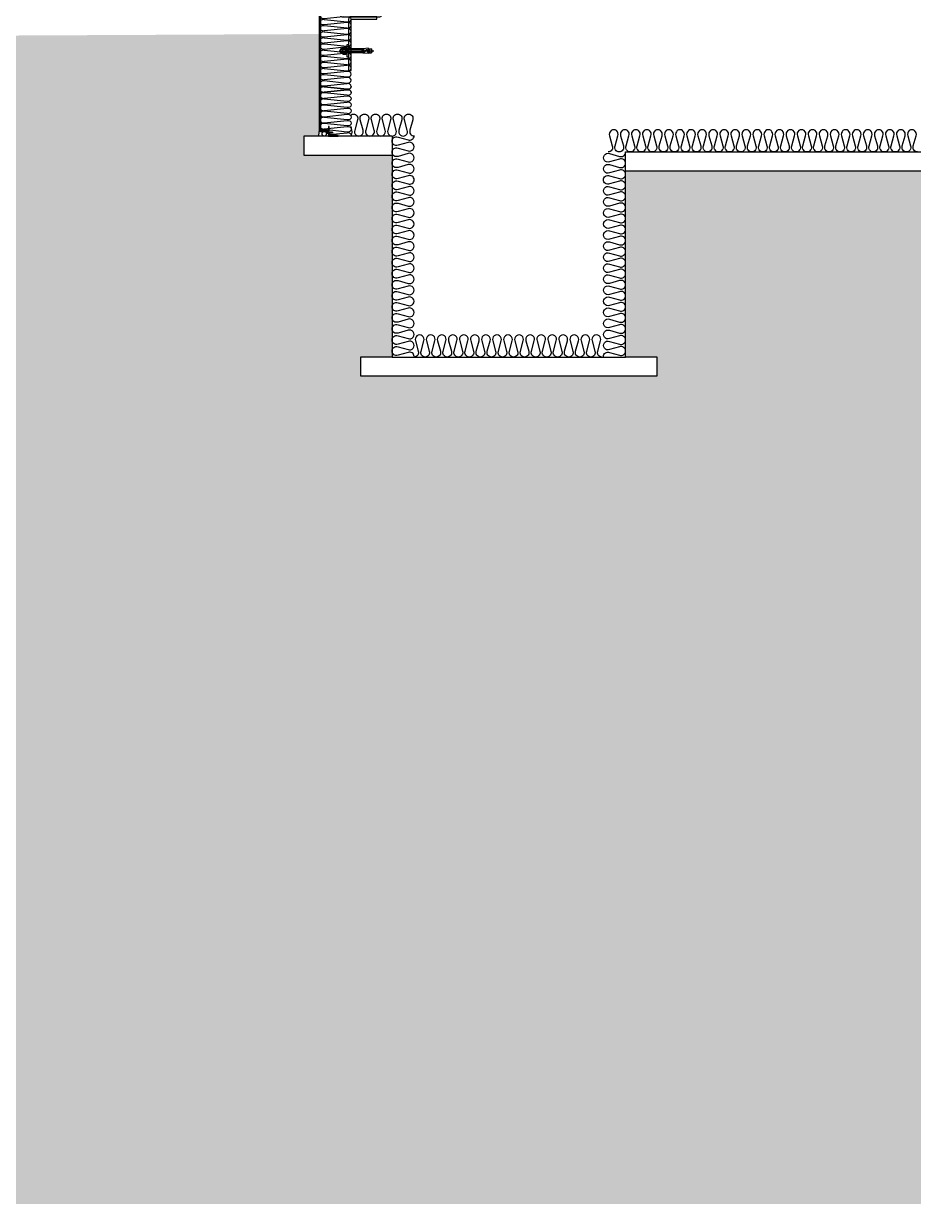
# Model space of a CAD drawing. Header units: millimetres. Extents: x 19868 to 801382, y -4805 to 85279.
# Drawn here: x 506600 to 509421, y 31149 to 34866 of the extents above; entities that cross this region are included whole.
import ezdxf

# ---------------------------------------------------------------- set-up
doc = ezdxf.new("R2010")
doc.units = ezdxf.units.MM
doc.header["$LTSCALE"] = 250
for name, pattern in [('CENTER', [50.8, 31.75, -6.35, 6.35, -6.35]), ('HIDDEN', [9.525, 6.35, -3.175]), ('HIDDEN2', [4.7625, 3.175, -1.5875])]:
    doc.linetypes.add(name, pattern=pattern)
for name, color, linetype in [('0-Sheet', 7, 'Continuous'), ('A-ETC-8', 8, 'Continuous'), ('A-FIN', 6, 'Continuous'), ('A-버림CONC', 4, 'Continuous'), ('EXTRUSION', 7, 'Continuous'), ('fastener', 1, 'Continuous'), ('ISL', 251, 'Continuous'), ('S-TEEL', 4, 'Continuous'), ('SCREW', 1, 'Continuous'), ('SEALANT', 252, 'Continuous'), ('지반', 254, 'Continuous')]:
    doc.layers.add(name, color=color, linetype=linetype)

# ---------------------------------------------------------------- blocks, each defined once
blk = doc.blocks.new('PH-4-16')
at = {"layer": 'SCREW'}
for p, q in [((-1.5, 0), (-1.5, -1)), ((1.5, 0), (1.5, -1.6)), ((0.1, -0.9), (-2, -1.2)), ((-2, -1.2), (-1.5, -1)), ((0.1, -1), (-2, -1.3)), ((-2, -1.3), (-1.5, -1.5)), ((2, -1.8), (-2, -2.4)), ((-2, -2.4), (-1.5, -2.2)), ((-2, -2.5), (-1.5, -2.7)), ((2, -3), (-2, -3.7)), ((-2, -3.6), (-1.5, -3.5)), ((-2, -3.8), (-1.5, -4)), ((2, -4.3), (-2, -4.9)), ((-2, -4.9), (-1.5, -4.7)), ((-2, -5), (-1.5, -5.2)), ((2, -5.5), (-2, -6.2)), ((-2, -6.1), (-1.5, -5.9)), ((-2, -6.2), (-1.5, -6.4)), ((2, -6.7), (-2, -7.4)), ((-2, -7.4), (-1.5, -7.2)), ((-2, -7.5), (-1.5, -7.7)), ((2, -8), (-2, -8.6)), ((-2, -8.6), (-1.5, -8.4)), ((-2, -8.7), (-1.5, -8.9)), ((2, -9.2), (-2, -9.9)), ((-2, -9.9), (-1.5, -9.7)), ((-2, -10), (-1.5, -10.2)), ((2, -10.5), (-2, -11.1)), ((-2, -11.1), (-1.5, -10.9)), ((-2, -11.2), (-1.5, -11.4)), ((2, -1.9), (-2, -2.5)), ((2, -3.1), (-2, -3.8)), ((2, -4.4), (-2, -5)), ((2, -5.6), (-2, -6.3)), ((2, -6.9), (-2, -7.5)), ((2, -8.1), (-2, -8.7)), ((2, -9.3), (-2, -10)), ((2, -10.6), (-2, -11.2)), ((0.1, -0.9), (-1.5, -1)), ((0.1, -1), (-1.5, -1.5)), ((-1.5, -1.5), (-1.5, -2.2)), ((1.5, -1.6), (-1.5, -2.2)), ((1.5, -2.1), (-1.5, -2.7)), ((-1.5, -2.7), (-1.5, -3.5)), ((1.5, -2.8), (-1.5, -3.5)), ((1.5, -3.3), (-1.5, -4)), ((1.5, -4.1), (-1.5, -4.7)), ((1.5, -4.6), (-1.5, -5.2)), ((-1.5, -5.2), (-1.5, -5.9)), ((1.5, -5.3), (-1.5, -5.9)), ((1.5, -5.8), (-1.5, -6.4)), ((-1.5, -6.4), (-1.5, -7.2)), ((1.5, -6.5), (-1.5, -7.2)), ((1.5, -7.1), (-1.5, -7.7)), ((-1.5, -7.7), (-1.5, -8.4)), ((1.5, -7.8), (-1.5, -8.4)), ((1.5, -8.3), (-1.5, -8.9)), ((-1.5, -8.9), (-1.5, -9.7)), ((1.5, -9), (-1.5, -9.7)), ((1.5, -9.5), (-1.5, -10.2)), ((-1.5, -10.2), (-1.5, -10.9)), ((1.5, -10.3), (-1.5, -10.9)), ((1.5, -10.8), (-1.5, -11.4)), ((-1.5, -11.4), (-1.5, -14.5)), ((-1.5, -14.5), (-1.1, -14.5)), ((0, -16), (-1.5, -14.5)), ((-1.1, -12.6), (-1.1, -14.5)), ((-1.1, -14.5), (0, -16)), ((0, -16), (1.5, -14.5)), ((1.5, -14.5), (0.4, -12.2)), ((1.5, -1.6), (2, -1.8)), ((2, -1.9), (1.5, -2.1)), ((1.5, -2.1), (1.5, -2.8)), ((2, -3), (1.5, -2.8)), ((2, -3.1), (1.5, -3.3)), ((1.5, -3.3), (1.5, -4.1)), ((2, -4.3), (1.5, -4.1)), ((2, -4.4), (1.5, -4.6)), ((1.5, -4.6), (1.5, -5.3)), ((2, -5.5), (1.5, -5.3)), ((2, -5.6), (1.5, -5.8)), ((1.5, -5.8), (1.5, -6.5)), ((2, -6.7), (1.5, -6.5)), ((2, -6.9), (1.5, -7.1)), ((1.5, -7.1), (1.5, -7.8)), ((2, -8), (1.5, -7.8)), ((2, -8.1), (1.5, -8.3)), ((1.5, -8.3), (1.5, -9)), ((2, -9.2), (1.5, -9)), ((2, -9.3), (1.5, -9.5)), ((1.5, -9.5), (1.5, -10.3)), ((2, -10.5), (1.5, -10.3)), ((2, -10.6), (1.5, -10.8)), ((1.5, -10.8), (1.5, -14.5))]:
    blk.add_line(p, q, dxfattribs=at)
at = {"layer": 'SCREW', "color": 1, "linetype": 'CENTER'}
blk.add_line((0, 4), (0, -17.7), dxfattribs=at)
at = {"layer": 'SCREW', "linetype": 'HIDDEN2'}
blk.add_line((-1.5, -4), (-1.5, -4.7), dxfattribs=at)
at = {"layer": 'SCREW'}
blk.add_lwpolyline([(3.5, 1), (3.5, 0), (-3.5, 0), (-3.5, 1, -0.336479), (-2.5, 2.2, -0.138717), (2.5, 2.2, -0.336479)], format="xyb", close=True, dxfattribs=at)
blk.add_lwpolyline([(-2.5, 2.2), (-2.3, 2), (-2.1, 1.9), (-1.8, 1.9), (-1.5, 2), (-1.3, 2), (-1, 2.1), (-0.8, 2.1), (-0.7, 2.1), (-0.6, 2.1), (-0.5, 2), (-0.5, 1.8), (-0.5, 1.6), (-0.5, 1.4), (-0.5, 1.2), (-0.5, 1), (-0.5, 0.8), (-0.4, 0.7), (-0.3, 0.6), (-0.1, 0.6), (0, 0.5), (0.1, 0.6), (0.3, 0.6), (0.4, 0.7), (0.5, 0.8), (0.5, 1), (0.5, 1.2), (0.5, 1.4), (0.5, 1.6), (0.5, 1.8), (0.5, 2), (0.6, 2.1), (0.7, 2.1), (0.8, 2.1), (1, 2.1), (1.3, 2), (1.5, 2), (1.8, 1.9), (2.1, 1.9), (2.3, 2), (2.5, 2.2)], dxfattribs=at)
for centre, radius, start, end in [((-1.9, -1.2), 0.0931, 139.8661, 209.9246), ((-1.9, -2.5), 0.0931, 139.8661, 209.9246), ((-1.9, -3.7), 0.0931, 139.8661, 209.9246), ((-1.9, -4.9), 0.0931, 139.8661, 209.9246), ((-1.9, -6.2), 0.0931, 139.8661, 209.9246), ((-1.9, -7.4), 0.0931, 139.8661, 209.9246), ((-1.9, -8.7), 0.0931, 139.8661, 209.9246), ((-1.9, -9.9), 0.0931, 139.8661, 209.9246), ((-1.9, -11.2), 0.0931, 139.8661, 209.9246), ((-0.3, -12.6), 0.815, 27.365, 180), ((0, -0.9), 0.0605, 310.7271, 69.3149), ((1.9, -1.8), 0.0931, 319.8661, 29.9246), ((1.9, -3.1), 0.0931, 319.8661, 29.9246), ((1.9, -4.3), 0.0931, 319.8661, 29.9246), ((1.9, -5.6), 0.0931, 319.8661, 29.9246), ((1.9, -6.8), 0.0931, 319.8661, 29.9246), ((1.9, -8), 0.0931, 319.8661, 29.9246), ((1.9, -9.3), 0.0931, 319.8661, 29.9246), ((1.9, -10.5), 0.0931, 319.8661, 29.9246)]:
    blk.add_arc(centre, radius, start, end, dxfattribs=at)
blk = doc.blocks.new('m12 set anchor')
at = {"layer": 'A-ETC-8', "color": 1}
for p, q in [((-11, 5.5), (-11, 12.5)), ((-10.8, 3), (-0.5, 4)), ((-10.8, 0), (-10.8, 3)), ((-10.8, 0), (-0.5, 1)), ((-10.8, 0), (0.5, 0)), ((0, 14), (-9.5, 14)), ((0, 4), (-9.5, 4)), ((-4.8, 21), (-6, 19.8)), ((-6, 19.8), (6, 19.8)), ((-6, -49), (-6, 19.8)), ((-5.5, 5.5), (-5.5, 12.5)), ((-4.8, 21), (4.8, 21)), ((-4.8, -49), (-4.8, 21)), ((-0.5, 1), (-0.5, 4)), ((10.7, 3), (-0.5, 3)), ((0, 26), (0, -84)), ((0, 14), (9.5, 14)), ((0, 4), (9.5, 4)), ((0.5, 2), (10.7, 3)), ((0.5, -1), (0.5, 2)), ((0.5, -1), (10.7, 0)), ((6, 19.8), (4.8, 21)), ((4.8, -49), (4.8, 21)), ((5.5, 5.5), (5.5, 12.5)), ((6, -49), (6, 19.8)), ((10.7, 0), (10.7, 3)), ((11, 5.5), (11, 12.5)), ((-8.2, -67), (-7, -49)), ((-3.6, -67), (-8.2, -67)), ((-7, -49), (0, -49)), ((6, -46.6), (-6, -46.6)), ((-6, -67), (-6, -76.6)), ((6, -69.4), (-6, -69.4)), ((6, -70.6), (-6, -70.6)), ((2.6, -60.8), (-3.6, -54.7)), ((2.9, -60.5), (-3.2, -54.4)), ((-2.4, -64.1), (1.2, -64.1)), ((-2.4, -64.6), (1.2, -64.6)), ((-2.4, -67), (0, -67)), ((0, -49), (3.9, -49)), ((0, -67), (8.2, -67)), ((7, -49), (4.4, -49)), ((6, -67), (6, -76.6)), ((8.2, -67), (7, -49)), ((0, -79), (-6, -76.6)), ((-6, -76.6), (0, -76.6)), ((6, -76.6), (0, -76.6)), ((0, -79), (6, -76.6))]:
    blk.add_line(p, q, dxfattribs=at)
for centre, radius, start, end in [((-9.5, 12.5), 1.47, 90, 180), ((-9.5, 5.5), 1.47, 180, 270), ((-7, 12.5), 1.47, 0, 90), ((-7, 5.5), 1.47, 270, 0), ((-4, 12.5), 1.47, 90, 180), ((-4, 5.5), 1.47, 180, 270), ((4, 12.5), 1.47, 0, 90), ((4, 5.5), 1.47, 270, 0), ((7, 12.5), 1.47, 90, 180), ((7, 5.5), 1.47, 180, 270), ((9.5, 12.5), 1.47, 0, 90), ((9.5, 5.5), 1.47, 270, 0), ((-2.4, -53.5), 1.68, 45, 225), ((-2.4, -65.8), 1.68, 90, 225.5847), ((-2.4, -53.5), 1.2, 45, 225), ((-2.4, -65.8), 1.2, 90, 270), ((1, -50.1), 3.6, 225, 18.0378), ((1, -50.1), 3.12, 225, 20.9333), ((1.2, -62.2), 2.4, 270, 45), ((1.2, -62.2), 1.92, 270, 45)]:
    blk.add_arc(centre, radius, start, end, dxfattribs=at)
blk = doc.blocks.new('A$C27267298')
at = {"layer": 'A-FIN', "elevation": 0}
for points in [[(-100, -352), (-100, 34.8, -0.414214), (-97, 37.8), (-71, 37.8), (-71, 44.8), (-68, 44.8), (-68, 37.8, -0.414214), (-71, 34.8), (-97, 34.8), (-97, -352)], [(-100, -352, 0.414214), (-97, -355), (-74, -355), (-74, -362), (-71, -362), (-71, -355, 0.414214), (-74, -352), (-97, -352)]]:
    blk.add_lwpolyline(points, format="xyb", dxfattribs=at)
at = {"layer": 'ISL', "elevation": 0}
for points in [[(-68, 23.1), (-85.2, 21.3, -0.702974), (-95.6, 34.8)], [(-25.4, 8), (-85.2, 1.9, -1.372593), (-85.2, 19.1), (-35.2, 14)], [(0, -232, 0.509267), (-11.8, -223.4), (-85.2, -230.9, -1.372593), (-85.2, -213.7), (-11.8, -221.2, 0.509267), (0, -212.6, 0.509267), (-11.8, -204), (-85.2, -211.5, -1.372593), (-85.2, -194.3), (-11.8, -201.8, 0.509267), (0, -193.2, 0.509267), (-11.8, -184.6), (-85.2, -192.1, -1.372593), (-85.2, -174.9), (-11.8, -182.4, 0.509267), (0, -173.8, 0.509267), (-11.8, -165.2), (-85.2, -172.7, -1.372593), (-85.2, -155.5), (-11.8, -163, 0.509267), (0, -154.4, 0.509267), (-11.8, -145.8), (-85.2, -153.3, -1.372593), (-85.2, -136.1), (-11.8, -143.6, 0.509267), (0, -135, 0.509267), (-11.8, -126.4), (-85.2, -133.9, -1.372593), (-85.2, -116.7), (-11.8, -124.2, 0.509267), (0, -115.6, 0.509267), (-11.8, -107), (-85.2, -114.5, -1.372593), (-85.2, -97.3), (-11.8, -104.8, 0.509267), (0, -96.2, 0.509267), (-11.8, -87.6), (-85.2, -95.1, -1.372593), (-85.2, -77.9), (-11.8, -85.4, 0.509267), (0, -76.8, 0.509267), (-11.8, -68.2), (-85.2, -75.7, -1.372593), (-85.2, -58.5), (-11.8, -66, 0.509267), (0, -57.4, 0.509267), (-11.8, -48.8), (-85.2, -56.3, -1.372593), (-85.2, -39.1), (-11.8, -46.6, 0.509267), (0, -38, 0.509267), (-11.8, -29.4), (-85.2, -36.9, -1.372593), (-85.2, -19.7), (-11.8, -27.2, 0.509267), (0, -18.6, 0.509267), (-11.8, -10), (-85.2, -17.5, -1.372593), (-85.2, -0.3), (-11.8, -7.8, 0.509267), (0, 0.8, 0.235735), (-3.6, 8, 0.235735)], [(0, -212.6, -0.509267), (-11.8, -221.2), (-85.2, -213.7, 1.372593), (-85.2, -230.9), (-11.8, -223.4, -0.509267), (0, -232, -0.509267), (-11.8, -240.6), (-85.2, -233.1, 1.372593), (-85.2, -250.3), (-11.8, -242.8, -0.509267), (0, -251.4, -0.509267), (-11.8, -260), (-85.2, -252.5, 1.372593), (-85.2, -269.7), (-11.8, -262.2, -0.509267), (0, -270.8, -0.509267), (-11.8, -279.4), (-85.2, -271.9, 1.372593), (-85.2, -289.1), (-11.8, -281.6, -0.509267), (0, -290.2, -0.509267), (-11.8, -298.8), (-85.2, -291.3, 1.372593), (-85.2, -308.5), (-11.8, -301, -0.509267), (0, -309.6, -0.509267), (-11.8, -318.2), (-85.2, -310.7, 1.372593), (-85.2, -327.9), (-11.8, -320.4, -0.509267), (0, -329, -0.509267), (-11.8, -337.6), (-85.2, -330.1, 1.372593), (-85.2, -347.3), (-11.8, -339.8, -0.509267), (0, -348.4, -0.509267), (-11.8, -357), (-85.2, -349.5, 0.292562), (-94.6, -352, 0.292562)], [(-69, -365), (-11.8, -359.2, -0.509267), (0, -367.8, -0.062064), (-0.3, -370)]]:
    blk.add_lwpolyline(points, format="xyb", dxfattribs=at)
at = {"layer": 'S-TEEL', "color": 8, "linetype": 'HIDDEN', "ltscale": 2, "elevation": 0}
for points in [[(-29.2, 34), (-29.2, 108), (-35.2, 108), (-35.2, 34)], [(97.8, 34), (97.8, 108), (91.8, 108), (91.8, 34)]]:
    blk.add_lwpolyline(points, dxfattribs=at)
blk.add_lwpolyline([(-29.2, 14), (91.8, 14), (91.8, 103), (-29.2, 103)], close=True, dxfattribs=at)
at = {"layer": 'S-TEEL', "elevation": 0}
blk.add_lwpolyline([(-35.2, 34), (-35.2, 14, 0.414214), (-29.2, 8), (91.8, 8, 0.414214), (97.8, 14), (97.8, 34)], format="xyb", dxfattribs=at)
blk.add_lwpolyline([(91.8, 34), (91.8, 14), (-29.2, 14), (-29.2, 34)], dxfattribs=at)
blk.add_lwpolyline([(0, -162), (0, 0), (82, 0), (82, 8), (0, 8, 0.414214), (-8, 0), (-8, -162)], format="xyb", close=True, dxfattribs=at)
blk.add_lwpolyline([(-12, -120), (-12, -80), (-8, -80), (-8, -120)], close=True, dxfattribs=at)
at = {"layer": 'S-TEEL'}
blk.add_lwpolyline([(-71, -370), (-41, -370), (-41, -368), (-69, -368), (-69, -340), (-71, -340)], close=True, dxfattribs=at)
at = {"layer": 'SEALANT'}
blk.add_arc((-191.9, -342.9, 0), 92.4, 342.9227, 354.3267, dxfattribs=at)
blk.add_ellipse((-84.6, -362.5, 0), major_axis=(0, 7.5), ratio=0.921254, dxfattribs=at)
at = {"layer": 'EXTRUSION', "xscale": -1, "rotation": 90}
blk.add_blockref('PH-4-16', (-71, 41.3, 0), dxfattribs=at)
blk.add_blockref('PH-4-16', (-71, 41.3, 0), dxfattribs=at)
at = {"layer": 'EXTRUSION', "rotation": 90}
blk.add_blockref('PH-4-16', (-74, -358.5, 0), dxfattribs=at)
at = {"layer": 'fastener', "rotation": 90}
blk.add_blockref('m12 set anchor', (-12, -100, 0), dxfattribs=at)

msp = doc.modelspace()

# ---------------------------------------------------------------- hatches: boundary and pattern name
at = {"layer": '지반'}
h = msp.add_hatch(dxfattribs=at)
h.set_pattern_fill('EARTH', color=251, scale=70, angle=45)
h.paths.add_polyline_path([(440367.8, 33228.9), (440367.8, 23234.4), (591132.4, 23234.4), (591132.4, 34678.9), (582338.2, 34678.9), (582338.2, 34628.9), (582388.2, 34628.9), (582388.2, 34568.9), (582138.2, 34568.9), (582138.2, 34628.9), (582188.2, 34628.9), (582188.2, 34828.9), (580288.2, 34828.9), (580288.2, 34778.9), (580138.2, 34778.9), (580138.2, 33778.9), (580038.2, 33778.9), (580038.2, 32328.9), (581138.2, 32328.9), (581138.2, 30828.9), (581238.2, 30828.9), (581238.2, 30768.9), (563118.2, 30768.9), (563118.2, 30828.9), (563218.2, 30828.9), (563218.2, 31528.9), (563818.2, 31528.9), (563818.2, 33668.9), (561843.1, 33668.9), (561663.1, 33488.9), (560453.4, 33488.9), (560273.4, 33668.9), (558088.2, 33668.9), (558088.2, 33728.9), (558188.2, 33728.9), (558188.2, 34318.9), (543138.2, 34318.9), (543138.2, 33878.9), (542838.2, 33878.9), (542838.2, 32228.9), (543438.2, 32228.9), (543438.2, 31528.9), (543538.2, 31528.9), (543538.2, 31468.9), (541838.2, 31468.9), (541838.2, 31528.9), (541938.2, 31528.9), (541938.2, 31968.9), (539138.2, 31968.9), (539138.2, 31528.9), (539238.2, 31528.9), (539238.2, 31468.9), (537538.2, 31468.9), (537538.2, 31528.9), (537638.2, 31528.9), (537638.2, 32228.9), (538238.2, 32228.9), (538238.2, 33018.9), (537638.2, 33018.9), (537638.2, 33078.9), (537738.2, 33078.9), (537738.2, 33418.9), (535238.2, 33418.9), (535238.2, 32878.9), (535338.2, 32878.9), (535338.2, 32818.9), (534538.2, 32818.9), (534538.2, 32878.9), (534638.2, 32878.9), (534638.2, 33418.9), (530588.2, 33418.9), (530188.2, 33018.9), (516778.2, 33018.9), (516708.2, 32948.9), (509968.2, 32948.9), (509968.2, 33008.9), (510068.2, 33008.9), (510068.2, 33848.9), (510668.2, 33848.9), (510668.2, 34398.9), (508508.2, 34398.9), (508508.2, 33808.9), (508608.2, 33808.9), (508608.2, 33748.9), (507668.2, 33748.9), (507668.2, 33808.9), (507768.2, 33808.9), (507768.2, 34448.9), (507488.2, 34448.9), (507488.2, 34508.9), (507538.2, 34508.9), (507536.6, 34832.3), (505138.2, 34820.6), (502738.2, 34808.9), (490888.2, 34568.9), (479038.2, 34328.9), (468288.2, 34228.9), (456838.2, 34128.9), (456138.2, 34128.9), (448038.2, 33228.9)])

# ---------------------------------------------------------------- linework, layer by layer
at = {"layer": 'A-버림CONC'}
for points in [[(507768.2, 34508.9), (507488.2, 34508.9), (507488.2, 34448.9), (507768.2, 34448.9)], [(508508.2, 34398.9), (510668.2, 34398.9)], [(507768.2, 33808.9), (507668.2, 33808.9), (507668.2, 33748.9), (508608.2, 33748.9), (508608.2, 33808.9), (508508.2, 33808.9)]]:
    msp.add_lwpolyline(points, dxfattribs=at)
at = {"layer": 'ISL'}
msp.add_line((508508.2, 34458.9), (510738.2, 34458.9), dxfattribs=at)
for points in [[(507638.2, 34576.7, -0.142441), (507645.7, 34578.9, -0.524856), (507658.8, 34560), (507650.1, 34527.9, 1.449198), (507676.3, 34527.9), (507667.6, 34560, -0.524856), (507680.7, 34578.9, -0.524856), (507693.8, 34560), (507685.1, 34527.9, 0.524872), (507698.2, 34508.9, 0.524872), (507711.3, 34527.9), (507702.6, 34560, -0.524856), (507715.7, 34578.9, -0.524856), (507728.8, 34560), (507720.1, 34527.9, 1.449198), (507746.3, 34527.9), (507737.6, 34560, -0.524856), (507750.7, 34578.9, -0.524856), (507763.8, 34560), (507755.1, 34527.9, 1.449198), (507781.3, 34527.9), (507772.6, 34560, -0.524856), (507785.7, 34578.9, -0.524856), (507798.8, 34560), (507790.1, 34527.9, 1.449198), (507816.3, 34527.9), (507807.6, 34560, -0.524856), (507820.7, 34578.9, -0.524856), (507833.8, 34560), (507825.1, 34527.9, 0.524874), (507838.2, 34508.9)], [(507638.2, 34513.1, 0.292678), (507641.3, 34527.9), (507638.2, 34539.3)], [(507838.2, 33810.5, 0.522884), (507819.2, 33823.5), (507787.2, 33814.8, -0.524856), (507768.2, 33827.9, -0.524856), (507787.2, 33841), (507819.2, 33832.3, 1.449198), (507819.2, 33858.5), (507787.2, 33849.8, -0.524856), (507768.2, 33862.9, -0.524856), (507787.2, 33876), (507819.2, 33867.3, 1.449198), (507819.2, 33893.5), (507787.2, 33884.8, -0.524856), (507768.2, 33897.9, -0.524856), (507787.2, 33911), (507819.2, 33902.3, 1.449198), (507819.2, 33928.5), (507787.2, 33919.8, -0.524856), (507768.2, 33932.9, -0.524856), (507787.2, 33946), (507819.2, 33937.3, 1.449198), (507819.2, 33963.5), (507787.2, 33954.8, -0.524856), (507768.2, 33967.9, -0.524856), (507787.2, 33981), (507819.2, 33972.3, 1.449198), (507819.2, 33998.5), (507787.2, 33989.8, -0.524856), (507768.2, 34002.9, -0.524856), (507787.2, 34016), (507819.2, 34007.3, 1.449198), (507819.2, 34033.5), (507787.2, 34024.8, -0.524856), (507768.2, 34037.9, -0.524856), (507787.2, 34051), (507819.2, 34042.3, 1.449198), (507819.2, 34068.5), (507787.2, 34059.8, -0.524856), (507768.2, 34072.9, -0.524856), (507787.2, 34086), (507819.2, 34077.3, 1.449198), (507819.2, 34103.5), (507787.2, 34094.8, -0.524856), (507768.2, 34107.9, -0.524856), (507787.2, 34121), (507819.2, 34112.3, 1.449198), (507819.2, 34138.5), (507787.2, 34129.8, -0.524856), (507768.2, 34142.9, -0.524856), (507787.2, 34156), (507819.2, 34147.3, 1.449198), (507819.2, 34173.5), (507787.2, 34164.8, -0.524856), (507768.2, 34177.9, -0.524856), (507787.2, 34191), (507819.2, 34182.3, 1.449198), (507819.2, 34208.5), (507787.2, 34199.8, -0.524856), (507768.2, 34212.9, -0.524856), (507787.2, 34226), (507819.2, 34217.3, 1.449198), (507819.2, 34243.5), (507787.2, 34234.8, -0.524856), (507768.2, 34247.9, -0.524856), (507787.2, 34261), (507819.2, 34252.3, 1.449198), (507819.2, 34278.5), (507787.2, 34269.8, -0.524856), (507768.2, 34282.9, -0.524856), (507787.2, 34296), (507819.2, 34287.3, 1.449198), (507819.2, 34313.5), (507787.2, 34304.8, -0.524856), (507768.2, 34317.9, -0.524856), (507787.2, 34331), (507819.2, 34322.3, 1.449198), (507819.2, 34348.5), (507787.2, 34339.8, -0.524856), (507768.2, 34352.9, -0.524856), (507787.2, 34366), (507819.2, 34357.3, 0.524872), (507838.2, 34370.4, 0.524872), (507819.2, 34383.5), (507787.2, 34374.8, -0.524856), (507768.2, 34387.9, -0.524856), (507787.2, 34401), (507819.2, 34392.3, 1.449198), (507819.2, 34418.5), (507787.2, 34409.8, -0.524856), (507768.2, 34422.9, -0.524856), (507787.2, 34436), (507819.2, 34427.3, 1.449198), (507819.2, 34453.5), (507787.2, 34444.8, -0.524856), (507768.2, 34457.9, -0.524856), (507787.2, 34471), (507819.2, 34462.3, 1.449198), (507819.2, 34488.5), (507787.2, 34479.8, -0.524856), (507768.2, 34492.9, -0.524856), (507787.2, 34506), (507819.2, 34497.3, 0.524874), (507838.2, 34510.4)], [(509433.2, 34458.9, -0.524856), (509420.1, 34477.9), (509428.8, 34510, 1.449198), (509402.6, 34510), (509411.3, 34477.9, -0.524856), (509398.2, 34458.9, -0.524856), (509385.1, 34477.9), (509393.8, 34510, 1.449198), (509367.6, 34510), (509376.3, 34477.9, -0.524856), (509363.2, 34458.9, -0.524856), (509350.1, 34477.9), (509358.8, 34510, 1.449198), (509332.6, 34510), (509341.3, 34477.9, -0.524856), (509328.2, 34458.9, -0.524856), (509315.1, 34477.9), (509323.8, 34510, 1.449198), (509297.6, 34510), (509306.3, 34477.9, -0.524856), (509293.2, 34458.9, -0.524856), (509280.1, 34477.9), (509288.8, 34510, 1.449198), (509262.6, 34510), (509271.3, 34477.9, -0.524856), (509258.2, 34458.9, -0.524856), (509245.1, 34477.9), (509253.8, 34510, 1.449198), (509227.6, 34510), (509236.3, 34477.9, -0.524856), (509223.2, 34458.9, -0.524856), (509210.1, 34477.9), (509218.8, 34510, 1.449198), (509192.6, 34510), (509201.3, 34477.9, -0.524856), (509188.2, 34458.9, -0.524856), (509175.1, 34477.9), (509183.8, 34510, 1.449198), (509157.6, 34510), (509166.3, 34477.9, -0.524856), (509153.2, 34458.9, -0.524856), (509140.1, 34477.9), (509148.8, 34510, 1.449198), (509122.6, 34510), (509131.3, 34477.9, -0.524856), (509118.2, 34458.9, -0.524856), (509105.1, 34477.9), (509113.8, 34510, 1.449198), (509087.6, 34510), (509096.3, 34477.9, -0.524856), (509083.2, 34458.9, -0.524856), (509070.1, 34477.9), (509078.8, 34510, 1.449198), (509052.6, 34510), (509061.3, 34477.9, -0.524856), (509048.2, 34458.9, -0.524856), (509035.1, 34477.9), (509043.8, 34510, 1.449198), (509017.6, 34510), (509026.3, 34477.9, -0.524856), (509013.2, 34458.9, -0.524856), (509000.1, 34477.9), (509008.8, 34510, 1.449198), (508982.6, 34510), (508991.3, 34477.9, -0.524856), (508978.2, 34458.9, -0.524856), (508965.1, 34477.9), (508973.8, 34510, 1.449198), (508947.6, 34510), (508956.3, 34477.9, -0.524856), (508943.2, 34458.9, -0.524856), (508930.1, 34477.9), (508938.8, 34510, 1.449198), (508912.6, 34510), (508921.3, 34477.9, -0.524856), (508908.2, 34458.9, -0.524856), (508895.1, 34477.9), (508903.8, 34510, 1.449198), (508877.6, 34510), (508886.3, 34477.9, -0.524856), (508873.2, 34458.9, -0.524856), (508860.1, 34477.9), (508868.8, 34510, 1.449198), (508842.6, 34510), (508851.3, 34477.9, -0.524856), (508838.2, 34458.9, -0.524856), (508825.1, 34477.9), (508833.8, 34510, 1.449198), (508807.6, 34510), (508816.3, 34477.9, -0.524856), (508803.2, 34458.9, -0.524856), (508790.1, 34477.9), (508798.8, 34510, 1.449198), (508772.6, 34510), (508781.3, 34477.9, -0.524856), (508768.2, 34458.9, -0.524856), (508755.1, 34477.9), (508763.8, 34510, 1.449198), (508737.6, 34510), (508746.3, 34477.9, -0.524856), (508733.2, 34458.9, -0.524856), (508720.1, 34477.9), (508728.8, 34510, 1.449198), (508702.6, 34510), (508711.3, 34477.9, -0.524856), (508698.2, 34458.9, -0.524856), (508685.1, 34477.9), (508693.8, 34510, 1.449198), (508667.6, 34510), (508676.3, 34477.9, -0.524856), (508663.2, 34458.9, -0.524856), (508650.1, 34477.9), (508658.8, 34510, 1.449198), (508632.6, 34510), (508641.3, 34477.9, -0.524856), (508628.2, 34458.9, -0.524856), (508615.1, 34477.9), (508623.8, 34510, 1.449198), (508597.6, 34510), (508606.3, 34477.9, -0.524856), (508593.2, 34458.9, -0.524856), (508580.1, 34477.9), (508588.8, 34510, 1.449198), (508562.6, 34510), (508571.3, 34477.9, -0.524856), (508558.2, 34458.9, -0.524856), (508545.1, 34477.9), (508553.8, 34510, 1.449198), (508527.6, 34510), (508536.3, 34477.9, -0.524856), (508523.2, 34458.9, -0.524856), (508510.1, 34477.9), (508518.8, 34510, 1.449198), (508492.6, 34510), (508501.3, 34477.9, -0.524856), (508488.2, 34458.9, -0.524856), (508475.1, 34477.9), (508483.8, 34510, 1.449198), (508457.6, 34510), (508466.3, 34477.9, -0.524856), (508453.2, 34458.9)], [(508438.2, 33810.5, -0.522884), (508457.2, 33823.5), (508489.2, 33814.8, 0.524856), (508508.2, 33827.9, 0.524856), (508489.2, 33841), (508457.2, 33832.3, -1.449198), (508457.2, 33858.5), (508489.2, 33849.8, 0.524856), (508508.2, 33862.9, 0.524856), (508489.2, 33876), (508457.2, 33867.3, -1.449198), (508457.2, 33893.5), (508489.2, 33884.8, 0.524856), (508508.2, 33897.9, 0.524856), (508489.2, 33911), (508457.2, 33902.3, -1.449198), (508457.2, 33928.5), (508489.2, 33919.8, 0.524856), (508508.2, 33932.9, 0.524856), (508489.2, 33946), (508457.2, 33937.3, -1.449198), (508457.2, 33963.5), (508489.2, 33954.8, 0.524856), (508508.2, 33967.9, 0.524856), (508489.2, 33981), (508457.2, 33972.3, -1.449198), (508457.2, 33998.5), (508489.2, 33989.8, 0.524856), (508508.2, 34002.9, 0.524856), (508489.2, 34016), (508457.2, 34007.3, -1.449198), (508457.2, 34033.5), (508489.2, 34024.8, 0.524856), (508508.2, 34037.9, 0.524856), (508489.2, 34051), (508457.2, 34042.3, -1.449198), (508457.2, 34068.5), (508489.2, 34059.8, 0.524856), (508508.2, 34072.9, 0.524856), (508489.2, 34086), (508457.2, 34077.3, -1.449198), (508457.2, 34103.5), (508489.2, 34094.8, 0.524856), (508508.2, 34107.9, 0.524856), (508489.2, 34121), (508457.2, 34112.3, -1.449198), (508457.2, 34138.5), (508489.2, 34129.8, 0.524856), (508508.2, 34142.9, 0.524856), (508489.2, 34156), (508457.2, 34147.3, -1.449198), (508457.2, 34173.5), (508489.2, 34164.8, 0.524856), (508508.2, 34177.9, 0.524856), (508489.2, 34191), (508457.2, 34182.3, -1.449198), (508457.2, 34208.5), (508489.2, 34199.8, 0.524856), (508508.2, 34212.9, 0.524856), (508489.2, 34226), (508457.2, 34217.3, -1.449198), (508457.2, 34243.5), (508489.2, 34234.8, 0.524856), (508508.2, 34247.9, 0.524856), (508489.2, 34261), (508457.2, 34252.3, -1.449198), (508457.2, 34278.5), (508489.2, 34269.8, 0.524856), (508508.2, 34282.9, 0.524856), (508489.2, 34296), (508457.2, 34287.3, -1.449198), (508457.2, 34313.5), (508489.2, 34304.8, 0.524856), (508508.2, 34317.9, 0.524856), (508489.2, 34331), (508457.2, 34322.3, -1.449198), (508457.2, 34348.5), (508489.2, 34339.8, 0.524856), (508508.2, 34352.9, 0.524856), (508489.2, 34366), (508457.2, 34357.3, -0.524872), (508438.2, 34370.4, -0.524872), (508457.2, 34383.5), (508489.2, 34374.8, 0.524856), (508508.2, 34387.9, 0.524856), (508489.2, 34401), (508457.2, 34392.3, -1.449198), (508457.2, 34418.5), (508489.2, 34409.8, 0.524856), (508508.2, 34422.9, 0.524856), (508489.2, 34436), (508457.2, 34427.3, -1.449198), (508457.2, 34453.5), (508489.2, 34444.8, 0.524856), (508508.2, 34457.9, 0.018057), (508508.2, 34458.9, 0.018057)], [(508433.2, 33808.9, -0.524856), (508420.1, 33827.9), (508428.8, 33860, 1.449198), (508402.6, 33860), (508411.3, 33827.9, -0.524856), (508398.2, 33808.9, -0.524856), (508385.1, 33827.9), (508393.8, 33860, 1.449198), (508367.6, 33860), (508376.3, 33827.9, -0.524856), (508363.2, 33808.9, -0.524856), (508350.1, 33827.9), (508358.8, 33860, 1.449198), (508332.6, 33860), (508341.3, 33827.9, -0.524856), (508328.2, 33808.9, -0.524856), (508315.1, 33827.9), (508323.8, 33860, 1.449198), (508297.6, 33860), (508306.3, 33827.9, -0.524856), (508293.2, 33808.9, -0.524856), (508280.1, 33827.9), (508288.8, 33860, 1.449198), (508262.6, 33860), (508271.3, 33827.9, -0.524856), (508258.2, 33808.9, -0.524856), (508245.1, 33827.9), (508253.8, 33860, 1.449198), (508227.6, 33860), (508236.3, 33827.9, -0.524856), (508223.2, 33808.9, -0.524856), (508210.1, 33827.9), (508218.8, 33860, 1.449198), (508192.6, 33860), (508201.3, 33827.9, -0.524856), (508188.2, 33808.9, -0.524856), (508175.1, 33827.9), (508183.8, 33860, 1.449198), (508157.6, 33860), (508166.3, 33827.9, -0.524856), (508153.2, 33808.9, -0.524856), (508140.1, 33827.9), (508148.8, 33860, 1.449198), (508122.6, 33860), (508131.3, 33827.9, -0.524856), (508118.2, 33808.9, -0.524856), (508105.1, 33827.9), (508113.8, 33860, 1.449198), (508087.6, 33860), (508096.3, 33827.9, -0.524856), (508083.2, 33808.9, -0.524856), (508070.1, 33827.9), (508078.8, 33860, 1.449198), (508052.6, 33860), (508061.3, 33827.9, -0.524856), (508048.2, 33808.9, -0.524856), (508035.1, 33827.9), (508043.8, 33860, 1.449198), (508017.6, 33860), (508026.3, 33827.9, -0.524856), (508013.2, 33808.9, -0.524856), (508000.1, 33827.9), (508008.8, 33860, 1.449198), (507982.6, 33860), (507991.3, 33827.9, -0.524856), (507978.2, 33808.9, -0.524856), (507965.1, 33827.9), (507973.8, 33860, 1.449198), (507947.6, 33860), (507956.3, 33827.9, -0.524856), (507943.2, 33808.9, -0.524856), (507930.1, 33827.9), (507938.8, 33860, 1.449198), (507912.6, 33860), (507921.3, 33827.9, -0.524856), (507908.2, 33808.9, -0.524856), (507895.1, 33827.9), (507903.8, 33860, 1.449198), (507877.6, 33860), (507886.3, 33827.9, -0.524856), (507873.2, 33808.9, -0.524856), (507860.1, 33827.9), (507868.8, 33860, 1.449198), (507842.6, 33860), (507851.3, 33827.9, -0.524856), (507838.2, 33808.9)]]:
    msp.add_lwpolyline(points, format="xyb", dxfattribs=at)
msp.add_lwpolyline([(507768.2, 34508.9), (507768.2, 33808.9), (508508.2, 33808.9), (508508.2, 34458.9)], dxfattribs=at)

# ---------------------------------------------------------------- block references
at = {"layer": '0-Sheet'}
msp.add_blockref('A$C27267298', (507638.2, 34878.9), dxfattribs=at)

doc.saveas('drawing.dxf')
